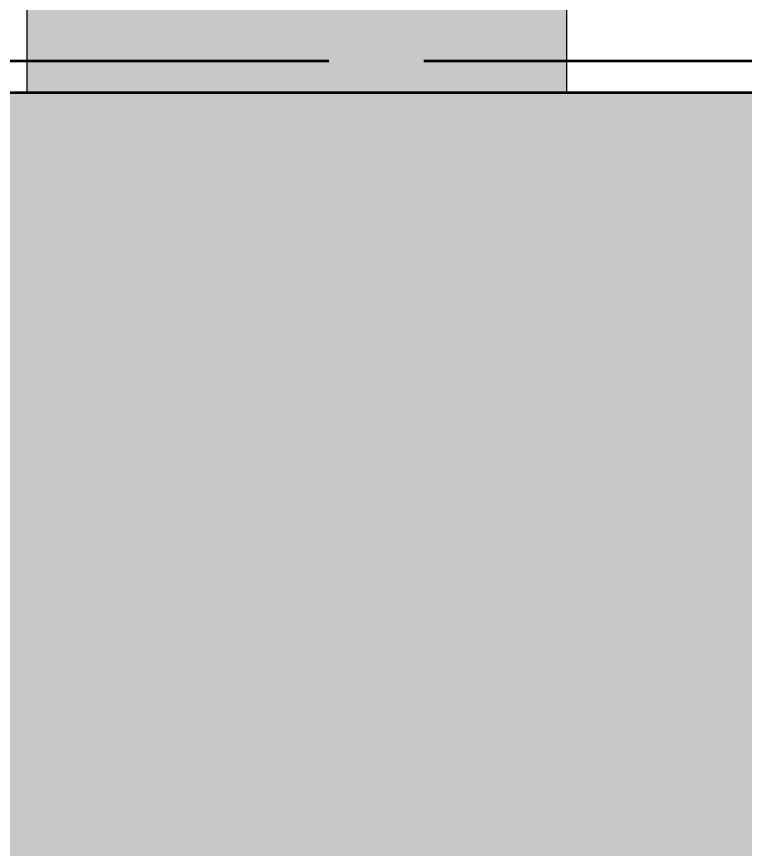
# Model space of a CAD drawing. Header units: millimetres. Extents: x 71 to 41929, y 71 to 131329.
# Drawn here: x 8975 to 9784, y 112800 to 113725 of the extents above; entities that cross this region are included whole.
import ezdxf

# ---------------------------------------------------------------- set-up
doc = ezdxf.new("R2010")
doc.units = ezdxf.units.MM
doc.linetypes.add('DASH_494_106', pattern=[599.722222, 493.888889, -105.833333])
for name, color, linetype in [('GEOFAB', 5, 'Continuous'), ('MANHOLES', 7, 'Continuous'), ('MODULE_ART', 7, 'Continuous'), ('TANK', 7, 'Continuous')]:
    doc.layers.add(name, color=color, linetype=linetype)

# ---------------------------------------------------------------- blocks, each defined once
blk = doc.blocks.new('atlancube_face')
at = {"true_color": 0x000000}
blk.add_solid([(-1.79, -1.79), (1151.79, -1.79), (-1.79, 781.79), (1151.79, 781.79)], dxfattribs=at)

msp = doc.modelspace()

# ---------------------------------------------------------------- linework, layer by layer
at = {"layer": 'GEOFAB', "color": 5, "linetype": 'DASH_494_106', "lineweight": 53}
msp.add_lwpolyline([(8694.4, 112045.46), (23714.95, 112045.46), (23714.95, 113676.02), (8694.4, 113676.02)], close=True, dxfattribs=at)
at = {"layer": 'MANHOLES', "lineweight": 30}
msp.add_lwpolyline([(8986.21, 113640.74), (9586.21, 113640.74), (9586.21, 115080.74), (8986.21, 115080.74)], close=True, dxfattribs=at)
at = {"layer": 'MANHOLES', "true_color": 0xb8b8b8}
msp.add_solid([(8986.21, 113640.74), (9586.21, 113640.74), (8986.21, 115080.74), (9586.21, 115080.74)], dxfattribs=at)
at = {"layer": 'TANK', "lineweight": 53}
msp.add_lwpolyline([(8729.68, 112080.74), (23679.68, 112080.74), (23679.68, 113640.74), (8729.68, 113640.74)], close=True, dxfattribs=at)

# ---------------------------------------------------------------- block references
at = {"layer": 'MODULE_ART'}
for p in [(8729.68, 112860.74), (8729.68, 112080.74)]:
    msp.add_blockref('atlancube_face', p, dxfattribs=at)

doc.saveas('drawing.dxf')
